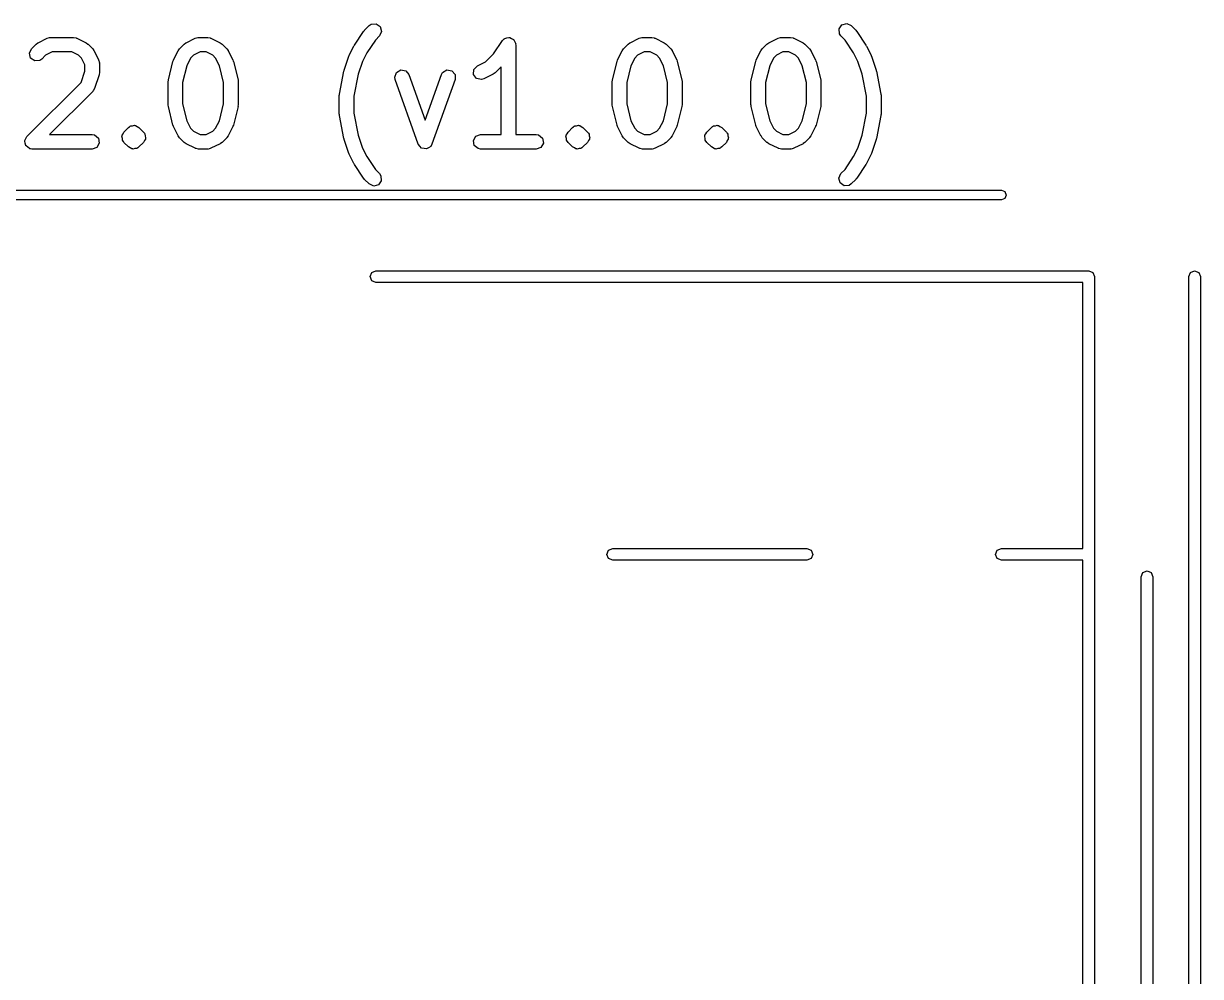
# Model space of a CAD drawing. Extents: x 59.1 to 151.1, y -119.5 to -80.2.
# Drawn here: x 138.93 to 151.05, y -90.04 to -80.23 of the extents above; entities that cross this region are included whole.
import ezdxf

# ---------------------------------------------------------------- set-up
doc = ezdxf.new("R2010")
doc.units = 0
doc.layers.add('BLACK', color=7, linetype='CONTINUOUS')

msp = doc.modelspace()

# ---------------------------------------------------------------- linework, layer by layer
at = {"layer": 'BLACK', "linetype": 'CONTINUOUS'}
for p, q in [((142.339, -80.4584), (142.434, -80.3155)), ((142.434, -80.3155), (142.442, -80.3073)), ((142.442, -80.3073), (142.443, -80.3041)), ((142.443, -80.3041), (142.491, -80.2565)), ((142.491, -80.2565), (142.512, -80.2415)), ((142.512, -80.2415), (142.563, -80.2371)), ((142.563, -80.2371), (142.605, -80.2665)), ((142.619, -80.3161), (142.597, -80.3626)), ((142.605, -80.2665), (142.619, -80.3161)), ((147.329, -80.2901), (147.358, -80.2481)), ((147.333, -80.3412), (147.329, -80.2901)), ((147.358, -80.2481), (147.408, -80.2348)), ((147.408, -80.2348), (147.454, -80.2565)), ((147.454, -80.2565), (147.502, -80.3041)), ((147.502, -80.3041), (147.508, -80.3135)), ((147.508, -80.3135), (147.511, -80.3155)), ((147.511, -80.3155), (147.606, -80.4584)), ((139.015, -80.4946), (139.062, -80.447)), ((139.062, -80.447), (139.081, -80.4341)), ((139.081, -80.4341), (139.082, -80.4329)), ((139.082, -80.4329), (139.177, -80.3853)), ((139.177, -80.3853), (139.202, -80.3779)), ((139.202, -80.3779), (139.207, -80.3789)), ((139.207, -80.3789), (139.211, -80.3774)), ((139.211, -80.3774), (139.449, -80.3774)), ((139.449, -80.3774), (139.474, -80.3819)), ((139.474, -80.3819), (139.478, -80.3848)), ((139.478, -80.3848), (139.482, -80.3853)), ((139.482, -80.3853), (139.578, -80.4329)), ((139.578, -80.4329), (139.596, -80.4463)), ((139.596, -80.4463), (139.597, -80.447)), ((139.597, -80.447), (139.645, -80.4946)), ((140.539, -80.4946), (140.586, -80.447)), ((140.586, -80.447), (140.605, -80.4341)), ((140.605, -80.4341), (140.606, -80.4329)), ((140.606, -80.4329), (140.701, -80.3853)), ((140.701, -80.3853), (140.726, -80.3779)), ((140.726, -80.3779), (140.73, -80.3789)), ((140.73, -80.3789), (140.735, -80.3774)), ((140.735, -80.3774), (140.83, -80.3774)), ((140.83, -80.3774), (140.855, -80.3819)), ((140.855, -80.3819), (140.859, -80.3848)), ((140.859, -80.3848), (140.863, -80.3853)), ((140.863, -80.3853), (140.959, -80.4329)), ((140.959, -80.4329), (140.977, -80.4463)), ((140.977, -80.4463), (140.978, -80.447)), ((140.978, -80.447), (141.026, -80.4946)), ((142.555, -80.4049), (142.466, -80.5377)), ((142.597, -80.3626), (142.555, -80.4049)), ((143.771, -80.5475), (143.863, -80.4108)), ((143.863, -80.4108), (143.881, -80.3919)), ((143.881, -80.3919), (143.885, -80.3907)), ((143.885, -80.3907), (143.887, -80.3874)), ((143.887, -80.3874), (143.909, -80.3836)), ((143.909, -80.3836), (143.93, -80.3775)), ((143.93, -80.3775), (143.934, -80.3793)), ((143.934, -80.3793), (143.938, -80.3785)), ((143.938, -80.3785), (143.957, -80.3894)), ((143.957, -80.3894), (143.977, -80.3981)), ((143.977, -80.3981), (143.979, -80.402)), ((143.979, -80.402), (143.982, -80.4042)), ((143.982, -80.4042), (143.99, -80.4246)), ((143.99, -80.4246), (144, -80.4441)), ((144, -80.4441), (143.999, -80.4483)), ((143.999, -80.4483), (144, -80.4524)), ((144, -80.4524), (144, -81.3774)), ((145.11, -80.4946), (145.158, -80.447)), ((145.158, -80.447), (145.176, -80.4341)), ((145.176, -80.4341), (145.177, -80.4329)), ((145.177, -80.4329), (145.272, -80.3853)), ((145.272, -80.3853), (145.297, -80.3779)), ((145.297, -80.3779), (145.302, -80.3789)), ((145.302, -80.3789), (145.306, -80.3774)), ((145.306, -80.3774), (145.401, -80.3774)), ((145.401, -80.3774), (145.427, -80.3819)), ((145.427, -80.3819), (145.43, -80.3848)), ((145.43, -80.3848), (145.435, -80.3853)), ((145.435, -80.3853), (145.53, -80.4329)), ((145.53, -80.4329), (145.548, -80.4463)), ((145.548, -80.4463), (145.549, -80.447)), ((145.549, -80.447), (145.597, -80.4946)), ((146.539, -80.4946), (146.586, -80.447)), ((146.586, -80.447), (146.605, -80.4341)), ((146.605, -80.4341), (146.606, -80.4329)), ((146.606, -80.4329), (146.701, -80.3853)), ((146.701, -80.3853), (146.726, -80.3779)), ((146.726, -80.3779), (146.73, -80.3789)), ((146.73, -80.3789), (146.735, -80.3774)), ((146.735, -80.3774), (146.83, -80.3774)), ((146.83, -80.3774), (146.855, -80.3819)), ((146.855, -80.3819), (146.859, -80.3848)), ((146.859, -80.3848), (146.863, -80.3853)), ((146.863, -80.3853), (146.959, -80.4329)), ((146.959, -80.4329), (146.977, -80.4463)), ((146.977, -80.4463), (146.978, -80.447)), ((146.978, -80.447), (147.026, -80.4946)), ((147.348, -80.3626), (147.333, -80.3412)), ((147.391, -80.4049), (147.348, -80.3626)), ((147.479, -80.5377), (147.391, -80.4049)), ((138.993, -80.5411), (139.015, -80.4946)), ((139.006, -80.5906), (138.993, -80.5411)), ((139.16, -80.5616), (139.121, -80.6007)), ((139.228, -80.5274), (139.16, -80.5616)), ((139.431, -80.5274), (139.228, -80.5274)), ((139.5, -80.5616), (139.431, -80.5274)), ((139.53, -80.592), (139.5, -80.5616)), ((139.645, -80.4946), (139.658, -80.513)), ((139.658, -80.513), (139.659, -80.5141)), ((139.659, -80.5141), (139.706, -80.6093)), ((140.477, -80.6093), (140.525, -80.5141)), ((140.525, -80.5141), (140.538, -80.4961)), ((140.538, -80.4961), (140.539, -80.4946)), ((140.684, -80.5616), (140.653, -80.592)), ((140.752, -80.5274), (140.684, -80.5616)), ((140.812, -80.5274), (140.752, -80.5274)), ((140.881, -80.5616), (140.812, -80.5274)), ((140.911, -80.592), (140.881, -80.5616)), ((141.026, -80.4946), (141.039, -80.513)), ((141.039, -80.513), (141.04, -80.5141)), ((141.04, -80.5141), (141.087, -80.6093)), ((142.235, -80.7144), (142.282, -80.5715)), ((142.282, -80.5715), (142.286, -80.5646)), ((142.286, -80.5617), (142.334, -80.4665)), ((142.286, -80.5646), (142.286, -80.5617)), ((142.334, -80.4665), (142.338, -80.461)), ((142.338, -80.461), (142.339, -80.4584)), ((142.466, -80.5377), (142.423, -80.624)), ((143.69, -80.6288), (143.771, -80.5475)), ((145.048, -80.6093), (145.096, -80.5141)), ((145.096, -80.5141), (145.109, -80.4961)), ((145.109, -80.4961), (145.11, -80.4946)), ((145.255, -80.5616), (145.225, -80.592)), ((145.324, -80.5274), (145.255, -80.5616)), ((145.383, -80.5274), (145.324, -80.5274)), ((145.452, -80.5616), (145.383, -80.5274)), ((145.482, -80.592), (145.452, -80.5616)), ((145.597, -80.4946), (145.61, -80.513)), ((145.61, -80.513), (145.611, -80.5141)), ((145.611, -80.5141), (145.659, -80.6093)), ((146.477, -80.6093), (146.525, -80.5141)), ((146.525, -80.5141), (146.538, -80.4961)), ((146.538, -80.4961), (146.539, -80.4946)), ((146.684, -80.5616), (146.653, -80.592)), ((146.752, -80.5274), (146.684, -80.5616)), ((146.812, -80.5274), (146.752, -80.5274)), ((146.881, -80.5616), (146.812, -80.5274)), ((146.911, -80.592), (146.881, -80.5616)), ((147.026, -80.4946), (147.039, -80.513)), ((147.039, -80.513), (147.04, -80.5141)), ((147.04, -80.5141), (147.087, -80.6093)), ((147.522, -80.624), (147.479, -80.5377)), ((147.606, -80.4584), (147.609, -80.4646)), ((147.609, -80.4646), (147.611, -80.4665)), ((147.611, -80.4665), (147.659, -80.5617)), ((147.659, -80.5617), (147.661, -80.5692)), ((147.661, -80.5692), (147.663, -80.5715)), ((147.663, -80.5715), (147.71, -80.7144)), ((139.048, -80.6201), (139.006, -80.5906)), ((139.1, -80.6156), (139.048, -80.6201)), ((139.121, -80.6007), (139.1, -80.6156)), ((139.564, -80.6606), (139.53, -80.592)), ((139.564, -80.7259), (139.564, -80.6606)), ((139.706, -80.6093), (139.714, -80.6343)), ((139.714, -80.6343), (139.713, -80.6386)), ((139.713, -80.6386), (139.714, -80.6429)), ((139.714, -80.6429), (139.714, -80.7381)), ((140.424, -80.8151), (140.471, -80.6247)), ((140.471, -80.6247), (140.477, -80.6128)), ((140.477, -80.6128), (140.477, -80.6093)), ((140.615, -80.669), (140.571, -80.8426)), ((140.653, -80.592), (140.615, -80.669)), ((140.949, -80.669), (140.911, -80.592)), ((140.993, -80.8426), (140.949, -80.669)), ((141.087, -80.6093), (141.091, -80.6217)), ((141.091, -80.6217), (141.093, -80.6247)), ((141.093, -80.6247), (141.141, -80.8151)), ((142.423, -80.624), (142.379, -80.7574)), ((143.57, -80.7083), (143.606, -80.671)), ((143.606, -80.671), (143.69, -80.6288)), ((143.85, -80.6811), (143.788, -80.7435)), ((143.85, -81.3774), (143.85, -80.6811)), ((144.995, -80.8151), (145.043, -80.6247)), ((145.043, -80.6247), (145.048, -80.6128)), ((145.048, -80.6128), (145.048, -80.6093)), ((145.186, -80.669), (145.143, -80.8426)), ((145.225, -80.592), (145.186, -80.669)), ((145.521, -80.669), (145.482, -80.592)), ((145.564, -80.8426), (145.521, -80.669)), ((145.659, -80.6093), (145.662, -80.6217)), ((145.662, -80.6217), (145.664, -80.6247)), ((145.664, -80.6247), (145.712, -80.8151)), ((146.424, -80.8151), (146.471, -80.6247)), ((146.471, -80.6247), (146.477, -80.6128)), ((146.477, -80.6128), (146.477, -80.6093)), ((146.615, -80.669), (146.571, -80.8426)), ((146.653, -80.592), (146.615, -80.669)), ((146.949, -80.669), (146.911, -80.592)), ((146.993, -80.8426), (146.949, -80.669)), ((147.087, -80.6093), (147.091, -80.6217)), ((147.091, -80.6217), (147.093, -80.6247)), ((147.093, -80.6247), (147.141, -80.8151)), ((147.567, -80.7574), (147.522, -80.624)), ((139.526, -80.8404), (139.564, -80.7259)), ((139.71, -80.7618), (139.663, -80.9047)), ((139.714, -80.7381), (139.71, -80.7602)), ((139.71, -80.7602), (139.71, -80.7618)), ((140.421, -80.8333), (140.424, -80.8186)), ((140.424, -80.8186), (140.424, -80.8151)), ((141.141, -80.8151), (141.142, -80.8301)), ((142.185, -80.9615), (142.232, -80.7234)), ((142.232, -80.7234), (142.235, -80.7171)), ((142.235, -80.7171), (142.235, -80.7144)), ((142.379, -80.7574), (142.333, -80.9836)), ((142.755, -80.7853), (142.773, -80.7372)), ((142.759, -80.8109), (142.755, -80.7853)), ((142.997, -81.4776), (142.759, -80.8109)), ((142.773, -80.7372), (142.817, -80.7118)), ((142.817, -80.7118), (142.868, -80.721)), ((142.868, -80.721), (142.9, -80.7605)), ((142.9, -80.7605), (143.068, -81.2294)), ((143.068, -81.2294), (143.235, -80.7605)), ((143.377, -80.8109), (143.138, -81.4776)), ((143.235, -80.7605), (143.248, -80.7379)), ((143.248, -80.7379), (143.292, -80.7119)), ((143.292, -80.7119), (143.343, -80.7205)), ((143.343, -80.7205), (143.376, -80.7596)), ((143.376, -80.7596), (143.377, -80.8109)), ((143.567, -80.7595), (143.57, -80.7083)), ((143.598, -80.8007), (143.567, -80.7595)), ((143.648, -80.8126), (143.598, -80.8007)), ((143.673, -80.8052), (143.648, -80.8126)), ((143.768, -80.7576), (143.673, -80.8052)), ((143.769, -80.7564), (143.768, -80.7576)), ((143.788, -80.7435), (143.769, -80.7564)), ((144.993, -80.8333), (144.995, -80.8186)), ((144.995, -80.8186), (144.995, -80.8151)), ((145.712, -80.8151), (145.713, -80.8301)), ((146.421, -80.8333), (146.424, -80.8186)), ((146.424, -80.8186), (146.424, -80.8151)), ((147.141, -80.8151), (147.142, -80.8301)), ((147.612, -80.9836), (147.567, -80.7574)), ((147.71, -80.7144), (147.711, -80.7211)), ((147.711, -80.7211), (147.713, -80.7234)), ((147.713, -80.7234), (147.76, -80.9615)), ((138.967, -81.3993), (139.526, -80.8404)), ((139.645, -80.934), (139.201, -81.3774)), ((139.647, -80.9299), (139.645, -80.934)), ((139.65, -80.9276), (139.647, -80.9299)), ((139.663, -80.9047), (139.65, -80.9276)), ((140.421, -81.0714), (140.421, -80.8333)), ((140.571, -80.8426), (140.571, -81.0622)), ((140.993, -81.0622), (140.993, -80.8426)), ((141.142, -80.8301), (141.143, -80.8333)), ((141.143, -80.8333), (141.143, -81.0714)), ((144.993, -81.0714), (144.993, -80.8333)), ((145.143, -80.8426), (145.143, -81.0622)), ((145.564, -81.0622), (145.564, -80.8426)), ((145.713, -80.8301), (145.714, -80.8333)), ((145.714, -80.8333), (145.714, -81.0714)), ((146.421, -81.0714), (146.421, -80.8333)), ((146.571, -80.8426), (146.571, -81.0622)), ((146.993, -81.0622), (146.993, -80.8426)), ((147.142, -80.8301), (147.143, -80.8333)), ((147.143, -80.8333), (147.143, -81.0714)), ((140.571, -81.0622), (140.615, -81.2357)), ((140.949, -81.2357), (140.993, -81.0622)), ((142.183, -80.9762), (142.185, -80.9649)), ((142.183, -81.1667), (142.183, -80.9762)), ((142.185, -80.9649), (142.185, -80.9615)), ((142.333, -80.9836), (142.333, -81.1592)), ((145.143, -81.0622), (145.186, -81.2357)), ((145.521, -81.2357), (145.564, -81.0622)), ((146.571, -81.0622), (146.615, -81.2357)), ((146.949, -81.2357), (146.993, -81.0622)), ((147.612, -81.1592), (147.612, -80.9836)), ((147.76, -80.9615), (147.761, -80.9729)), ((147.761, -80.9729), (147.762, -80.9762)), ((147.762, -80.9762), (147.762, -81.1667)), ((140.423, -81.0747), (140.421, -81.0714)), ((140.424, -81.0896), (140.423, -81.0747)), ((140.471, -81.2801), (140.424, -81.0896)), ((141.141, -81.0896), (141.093, -81.2801)), ((141.143, -81.0714), (141.14, -81.0862)), ((141.14, -81.0862), (141.141, -81.0896)), ((142.185, -81.1699), (142.183, -81.1667)), ((142.185, -81.1814), (142.185, -81.1699)), ((142.232, -81.4195), (142.185, -81.1814)), ((142.333, -81.1592), (142.379, -81.3855)), ((144.994, -81.0747), (144.993, -81.0714)), ((144.995, -81.0896), (144.994, -81.0747)), ((145.043, -81.2801), (144.995, -81.0896)), ((145.712, -81.0896), (145.664, -81.2801)), ((145.714, -81.0714), (145.712, -81.0862)), ((145.712, -81.0862), (145.712, -81.0896)), ((146.423, -81.0747), (146.421, -81.0714)), ((146.424, -81.0896), (146.423, -81.0747)), ((146.471, -81.2801), (146.424, -81.0896)), ((147.141, -81.0896), (147.093, -81.2801)), ((147.143, -81.0714), (147.14, -81.0862)), ((147.14, -81.0862), (147.141, -81.0896)), ((147.567, -81.3855), (147.612, -81.1592)), ((147.76, -81.1814), (147.713, -81.4195)), ((147.762, -81.1667), (147.76, -81.1779)), ((147.76, -81.1779), (147.76, -81.1814)), ((139.967, -81.3517), (140.015, -81.3041)), ((140.015, -81.3041), (140.023, -81.2984)), ((140.023, -81.2984), (140.025, -81.2957)), ((140.025, -81.2957), (140.028, -81.2948)), ((140.028, -81.2947), (140.03, -81.2922)), ((140.028, -81.2948), (140.028, -81.2947)), ((140.03, -81.2922), (140.032, -81.2918)), ((140.032, -81.2918), (140.036, -81.2892)), ((140.036, -81.2892), (140.056, -81.2875)), ((140.056, -81.2875), (140.074, -81.2824)), ((140.074, -81.2824), (140.078, -81.2839)), ((140.078, -81.2839), (140.081, -81.2833)), ((140.081, -81.2833), (140.084, -81.285)), ((140.084, -81.285), (140.087, -81.2847)), ((140.087, -81.2847), (140.103, -81.2959)), ((140.103, -81.2959), (140.121, -81.3041)), ((140.121, -81.3041), (140.169, -81.3517)), ((140.473, -81.283), (140.471, -81.2801)), ((140.477, -81.2954), (140.473, -81.283)), ((140.525, -81.3907), (140.477, -81.2954)), ((140.615, -81.2357), (140.653, -81.3127)), ((140.911, -81.3127), (140.949, -81.2357)), ((141.087, -81.2954), (141.04, -81.3907)), ((141.088, -81.2919), (141.087, -81.2954)), ((141.093, -81.2801), (141.088, -81.2919)), ((144.539, -81.3517), (144.586, -81.3041)), ((144.586, -81.3041), (144.594, -81.2984)), ((144.594, -81.2984), (144.596, -81.2957)), ((144.596, -81.2957), (144.599, -81.2948)), ((144.599, -81.2948), (144.6, -81.2947)), ((144.6, -81.2947), (144.602, -81.2922)), ((144.602, -81.2922), (144.604, -81.2918)), ((144.604, -81.2918), (144.608, -81.2892)), ((144.608, -81.2892), (144.627, -81.2875)), ((144.627, -81.2875), (144.646, -81.2824)), ((144.646, -81.2824), (144.649, -81.2839)), ((144.649, -81.2839), (144.652, -81.2833)), ((144.652, -81.2833), (144.655, -81.285)), ((144.655, -81.285), (144.659, -81.2847)), ((144.659, -81.2847), (144.675, -81.2959)), ((144.675, -81.2959), (144.692, -81.3041)), ((144.692, -81.3041), (144.74, -81.3517)), ((145.045, -81.283), (145.043, -81.2801)), ((145.048, -81.2954), (145.045, -81.283)), ((145.096, -81.3907), (145.048, -81.2954)), ((145.186, -81.2357), (145.225, -81.3127)), ((145.482, -81.3127), (145.521, -81.2357)), ((145.659, -81.2954), (145.611, -81.3907)), ((145.664, -81.2801), (145.659, -81.2919)), ((145.659, -81.2919), (145.659, -81.2954)), ((145.967, -81.3517), (146.015, -81.3041)), ((146.015, -81.3041), (146.023, -81.2984)), ((146.023, -81.2984), (146.025, -81.2957)), ((146.025, -81.2957), (146.028, -81.2948)), ((146.028, -81.2947), (146.03, -81.2922)), ((146.028, -81.2948), (146.028, -81.2947)), ((146.03, -81.2922), (146.032, -81.2918)), ((146.032, -81.2918), (146.036, -81.2892)), ((146.036, -81.2892), (146.056, -81.2875)), ((146.056, -81.2875), (146.074, -81.2824)), ((146.074, -81.2824), (146.078, -81.2839)), ((146.078, -81.2839), (146.081, -81.2833)), ((146.081, -81.2833), (146.084, -81.285)), ((146.084, -81.285), (146.087, -81.2847)), ((146.087, -81.2847), (146.103, -81.2959)), ((146.103, -81.2959), (146.121, -81.3041)), ((146.121, -81.3041), (146.169, -81.3517)), ((146.473, -81.283), (146.471, -81.2801)), ((146.477, -81.2954), (146.473, -81.283)), ((146.525, -81.3907), (146.477, -81.2954)), ((146.615, -81.2357), (146.653, -81.3127)), ((146.911, -81.3127), (146.949, -81.2357)), ((147.087, -81.2954), (147.04, -81.3907)), ((147.088, -81.2919), (147.087, -81.2954)), ((147.093, -81.2801), (147.088, -81.2919)), ((138.946, -81.4394), (138.958, -81.4198)), ((138.958, -81.4198), (138.967, -81.3993)), ((139.201, -81.3774), (139.639, -81.3774)), ((139.639, -81.3774), (139.665, -81.3819)), ((139.665, -81.3819), (139.704, -81.4149)), ((139.704, -81.4149), (139.713, -81.4654)), ((139.946, -81.3982), (139.948, -81.3921)), ((139.951, -81.417), (139.946, -81.3982)), ((139.948, -81.3854), (139.959, -81.3694)), ((139.948, -81.3921), (139.948, -81.3854)), ((139.952, -81.4365), (139.951, -81.417)), ((139.959, -81.3694), (139.967, -81.3517)), ((140.169, -81.3517), (140.174, -81.3598)), ((140.174, -81.3598), (140.177, -81.3617)), ((140.177, -81.3617), (140.178, -81.365)), ((140.188, -81.4242), (140.177, -81.4401)), ((140.178, -81.365), (140.183, -81.3731)), ((140.183, -81.3731), (140.185, -81.3925)), ((140.185, -81.3925), (140.19, -81.4113)), ((140.19, -81.4113), (140.187, -81.4174)), ((140.187, -81.4174), (140.188, -81.4242)), ((140.526, -81.3918), (140.525, -81.3907)), ((140.539, -81.4102), (140.526, -81.3918)), ((140.586, -81.4578), (140.539, -81.4102)), ((140.653, -81.3127), (140.684, -81.3431)), ((140.684, -81.3431), (140.752, -81.3774)), ((140.752, -81.3774), (140.812, -81.3774)), ((140.812, -81.3774), (140.881, -81.3431)), ((140.881, -81.3431), (140.911, -81.3127)), ((141.026, -81.4102), (140.978, -81.4578)), ((141.04, -81.3907), (141.026, -81.4087)), ((141.026, -81.4087), (141.026, -81.4102)), ((142.234, -81.4218), (142.232, -81.4195)), ((142.235, -81.4285), (142.234, -81.4218)), ((142.379, -81.3855), (142.423, -81.5188)), ((143.565, -81.4394), (143.591, -81.3949)), ((143.591, -81.3949), (143.639, -81.3774)), ((143.639, -81.3774), (143.85, -81.3774)), ((144, -81.3774), (144.211, -81.3774)), ((144.211, -81.3774), (144.236, -81.3819)), ((144.236, -81.3819), (144.276, -81.4149)), ((144.276, -81.4149), (144.285, -81.4654)), ((144.517, -81.3982), (144.52, -81.3921)), ((144.522, -81.417), (144.517, -81.3982)), ((144.519, -81.3854), (144.53, -81.3694)), ((144.52, -81.3921), (144.519, -81.3854)), ((144.524, -81.4365), (144.522, -81.417)), ((144.53, -81.3694), (144.539, -81.3517)), ((144.74, -81.3517), (144.746, -81.3598)), ((144.746, -81.3598), (144.748, -81.3617)), ((144.748, -81.3617), (144.749, -81.365)), ((144.759, -81.4242), (144.748, -81.4401)), ((144.749, -81.365), (144.755, -81.3731)), ((144.755, -81.3731), (144.757, -81.3925)), ((144.757, -81.3925), (144.762, -81.4113)), ((144.762, -81.4113), (144.759, -81.4174)), ((144.759, -81.4174), (144.759, -81.4242)), ((145.097, -81.3918), (145.096, -81.3907)), ((145.11, -81.4102), (145.097, -81.3918)), ((145.158, -81.4578), (145.11, -81.4102)), ((145.225, -81.3127), (145.255, -81.3431)), ((145.255, -81.3431), (145.324, -81.3774)), ((145.324, -81.3774), (145.383, -81.3774)), ((145.383, -81.3774), (145.452, -81.3431)), ((145.452, -81.3431), (145.482, -81.3127)), ((145.597, -81.4102), (145.549, -81.4578)), ((145.598, -81.4087), (145.597, -81.4102)), ((145.611, -81.3907), (145.598, -81.4087)), ((145.946, -81.3982), (145.948, -81.3921)), ((145.951, -81.417), (145.946, -81.3982)), ((145.948, -81.3854), (145.959, -81.3694)), ((145.948, -81.3921), (145.948, -81.3854)), ((145.952, -81.4365), (145.951, -81.417)), ((145.959, -81.3694), (145.967, -81.3517)), ((146.169, -81.3517), (146.174, -81.3598)), ((146.174, -81.3598), (146.177, -81.3617)), ((146.177, -81.3617), (146.178, -81.365)), ((146.188, -81.4242), (146.177, -81.4401)), ((146.178, -81.365), (146.183, -81.3731)), ((146.183, -81.3731), (146.185, -81.3925)), ((146.185, -81.3925), (146.19, -81.4113)), ((146.19, -81.4113), (146.187, -81.4174)), ((146.187, -81.4174), (146.188, -81.4242)), ((146.526, -81.3918), (146.525, -81.3907)), ((146.539, -81.4102), (146.526, -81.3918)), ((146.586, -81.4578), (146.539, -81.4102)), ((146.653, -81.3127), (146.684, -81.3431)), ((146.684, -81.3431), (146.752, -81.3774)), ((146.752, -81.3774), (146.812, -81.3774)), ((146.812, -81.3774), (146.881, -81.3431)), ((146.881, -81.3431), (146.911, -81.3127)), ((147.026, -81.4102), (146.978, -81.4578)), ((147.04, -81.3907), (147.026, -81.4087)), ((147.026, -81.4087), (147.026, -81.4102)), ((147.522, -81.5188), (147.567, -81.3855)), ((147.713, -81.4195), (147.71, -81.4258)), ((147.71, -81.4258), (147.71, -81.4285)), ((138.947, -81.4427), (138.946, -81.4394)), ((138.946, -81.4458), (138.947, -81.4427)), ((138.951, -81.4676), (138.946, -81.4458)), ((138.955, -81.4899), (138.951, -81.4676)), ((138.958, -81.4921), (138.955, -81.4899)), ((138.959, -81.4954), (138.958, -81.4921)), ((138.977, -81.5083), (138.959, -81.4954)), ((138.995, -81.5229), (138.977, -81.5083)), ((138.999, -81.5237), (138.995, -81.5229)), ((139.001, -81.5248), (138.999, -81.5237)), ((139.004, -81.5245), (139.001, -81.5248)), ((139.02, -81.5274), (139.004, -81.5245)), ((139.639, -81.5274), (139.02, -81.5274)), ((139.687, -81.5098), (139.639, -81.5274)), ((139.713, -81.4654), (139.687, -81.5098)), ((139.958, -81.4446), (139.952, -81.4365)), ((139.959, -81.4478), (139.958, -81.4446)), ((139.962, -81.4497), (139.959, -81.4478)), ((139.967, -81.4578), (139.962, -81.4497)), ((140.015, -81.5054), (139.967, -81.4578)), ((140.032, -81.5136), (140.015, -81.5054)), ((140.048, -81.5248), (140.032, -81.5136)), ((140.052, -81.5245), (140.048, -81.5248)), ((140.055, -81.5262), (140.052, -81.5245)), ((140.058, -81.5256), (140.055, -81.5262)), ((140.061, -81.5271), (140.058, -81.5256)), ((140.08, -81.5221), (140.061, -81.5271)), ((140.1, -81.5204), (140.08, -81.5221)), ((140.103, -81.5177), (140.1, -81.5204)), ((140.105, -81.5173), (140.103, -81.5177)), ((140.107, -81.5148), (140.105, -81.5173)), ((140.108, -81.5147), (140.107, -81.5148)), ((140.111, -81.5138), (140.108, -81.5147)), ((140.113, -81.5111), (140.111, -81.5138)), ((140.121, -81.5054), (140.113, -81.5111)), ((140.169, -81.4578), (140.121, -81.5054)), ((140.177, -81.4401), (140.169, -81.4578)), ((140.588, -81.4585), (140.586, -81.4578)), ((140.606, -81.4718), (140.588, -81.4585)), ((140.701, -81.5195), (140.606, -81.4718)), ((140.705, -81.52), (140.701, -81.5195)), ((140.709, -81.5229), (140.705, -81.52)), ((140.735, -81.5274), (140.709, -81.5229)), ((140.83, -81.5274), (140.735, -81.5274)), ((140.834, -81.5258), (140.83, -81.5274)), ((140.838, -81.5269), (140.834, -81.5258)), ((140.863, -81.5195), (140.838, -81.5269)), ((140.959, -81.4718), (140.863, -81.5195)), ((140.96, -81.4707), (140.959, -81.4718)), ((140.978, -81.4578), (140.96, -81.4707)), ((142.282, -81.5713), (142.235, -81.4285)), ((142.423, -81.5188), (142.466, -81.6051)), ((142.998, -81.478), (142.997, -81.4776)), ((142.998, -81.4785), (142.998, -81.478)), ((143.014, -81.4977), (142.998, -81.4785)), ((143.03, -81.5171), (143.014, -81.4977)), ((143.03, -81.5172), (143.03, -81.5171)), ((143.031, -81.5176), (143.03, -81.5172)), ((143.056, -81.5218), (143.031, -81.5176)), ((143.08, -81.5263), (143.056, -81.5218)), ((143.081, -81.5261), (143.08, -81.5263)), ((143.103, -81.5134), (143.081, -81.5262)), ((143.081, -81.5262), (143.081, -81.5261)), ((143.125, -81.5009), (143.103, -81.5134)), ((143.126, -81.5002), (143.125, -81.5005)), ((143.125, -81.5005), (143.125, -81.5009)), ((143.138, -81.4776), (143.126, -81.5002)), ((143.574, -81.4899), (143.565, -81.4394)), ((143.614, -81.5229), (143.574, -81.4899)), ((143.639, -81.5274), (143.614, -81.5229)), ((144.211, -81.5274), (143.639, -81.5274)), ((144.259, -81.5098), (144.211, -81.5274)), ((144.285, -81.4654), (144.259, -81.5098)), ((144.529, -81.4446), (144.524, -81.4365)), ((144.53, -81.4478), (144.529, -81.4446)), ((144.533, -81.4497), (144.53, -81.4478)), ((144.539, -81.4578), (144.533, -81.4497)), ((144.586, -81.5054), (144.539, -81.4578)), ((144.604, -81.5136), (144.586, -81.5054)), ((144.62, -81.5248), (144.604, -81.5136)), ((144.623, -81.5245), (144.62, -81.5248)), ((144.626, -81.5262), (144.623, -81.5245)), ((144.63, -81.5256), (144.626, -81.5262)), ((144.633, -81.5271), (144.63, -81.5256)), ((144.652, -81.5221), (144.633, -81.5271)), ((144.671, -81.5204), (144.652, -81.5221)), ((144.675, -81.5177), (144.671, -81.5204)), ((144.677, -81.5173), (144.675, -81.5177)), ((144.679, -81.5148), (144.677, -81.5173)), ((144.682, -81.5138), (144.679, -81.5147)), ((144.679, -81.5147), (144.679, -81.5148)), ((144.684, -81.5111), (144.682, -81.5138)), ((144.692, -81.5054), (144.684, -81.5111)), ((144.74, -81.4578), (144.692, -81.5054)), ((144.748, -81.4401), (144.74, -81.4578)), ((145.159, -81.4585), (145.158, -81.4578)), ((145.177, -81.4718), (145.159, -81.4585)), ((145.272, -81.5195), (145.177, -81.4718)), ((145.277, -81.52), (145.272, -81.5195)), ((145.28, -81.5229), (145.277, -81.52)), ((145.306, -81.5274), (145.28, -81.5229)), ((145.401, -81.5274), (145.306, -81.5274)), ((145.405, -81.5258), (145.401, -81.5274)), ((145.41, -81.5269), (145.405, -81.5258)), ((145.435, -81.5195), (145.41, -81.5269)), ((145.53, -81.4718), (145.435, -81.5195)), ((145.531, -81.4707), (145.53, -81.4718)), ((145.549, -81.4578), (145.531, -81.4707)), ((145.958, -81.4446), (145.952, -81.4365)), ((145.959, -81.4478), (145.958, -81.4446)), ((145.962, -81.4497), (145.959, -81.4478)), ((145.967, -81.4578), (145.962, -81.4497)), ((146.015, -81.5054), (145.967, -81.4578)), ((146.032, -81.5136), (146.015, -81.5054)), ((146.048, -81.5248), (146.032, -81.5136)), ((146.052, -81.5245), (146.048, -81.5248)), ((146.055, -81.5262), (146.052, -81.5245)), ((146.058, -81.5256), (146.055, -81.5262)), ((146.061, -81.5271), (146.058, -81.5256)), ((146.08, -81.5221), (146.061, -81.5271)), ((146.1, -81.5204), (146.08, -81.5221)), ((146.103, -81.5177), (146.1, -81.5204)), ((146.105, -81.5173), (146.103, -81.5177)), ((146.107, -81.5148), (146.105, -81.5173)), ((146.108, -81.5147), (146.107, -81.5148)), ((146.111, -81.5138), (146.108, -81.5147)), ((146.113, -81.5111), (146.111, -81.5138)), ((146.121, -81.5054), (146.113, -81.5111)), ((146.169, -81.4578), (146.121, -81.5054)), ((146.177, -81.4401), (146.169, -81.4578)), ((146.588, -81.4585), (146.586, -81.4578)), ((146.606, -81.4718), (146.588, -81.4585)), ((146.701, -81.5195), (146.606, -81.4718)), ((146.705, -81.52), (146.701, -81.5195)), ((146.709, -81.5229), (146.705, -81.52)), ((146.735, -81.5274), (146.709, -81.5229)), ((146.83, -81.5274), (146.735, -81.5274)), ((146.834, -81.5258), (146.83, -81.5274)), ((146.838, -81.5269), (146.834, -81.5258)), ((146.863, -81.5195), (146.838, -81.5269)), ((146.959, -81.4718), (146.863, -81.5195)), ((146.96, -81.4707), (146.959, -81.4718)), ((146.978, -81.4578), (146.96, -81.4707)), ((147.479, -81.6051), (147.522, -81.5188)), ((147.71, -81.4285), (147.663, -81.5713)), ((142.284, -81.5736), (142.282, -81.5713)), ((142.286, -81.5812), (142.284, -81.5736)), ((142.334, -81.6764), (142.286, -81.5812)), ((142.466, -81.6051), (142.555, -81.7379)), ((147.391, -81.7379), (147.479, -81.6051)), ((147.659, -81.5812), (147.611, -81.6764)), ((147.663, -81.5713), (147.659, -81.5782)), ((147.659, -81.5782), (147.659, -81.5812)), ((142.336, -81.6782), (142.334, -81.6764)), ((142.339, -81.6845), (142.336, -81.6782)), ((142.434, -81.8273), (142.339, -81.6845)), ((142.555, -81.7379), (142.597, -81.7803)), ((142.597, -81.7803), (142.612, -81.8016)), ((147.326, -81.8268), (147.348, -81.7803)), ((147.348, -81.7803), (147.391, -81.7379)), ((147.606, -81.6845), (147.511, -81.8273)), ((147.607, -81.6818), (147.606, -81.6845)), ((147.611, -81.6764), (147.607, -81.6818)), ((142.437, -81.8294), (142.434, -81.8273)), ((142.443, -81.8387), (142.437, -81.8294)), ((142.491, -81.8864), (142.443, -81.8387)), ((142.538, -81.908), (142.491, -81.8864)), ((142.587, -81.8948), (142.538, -81.908)), ((142.616, -81.8527), (142.587, -81.8948)), ((142.612, -81.8016), (142.616, -81.8527)), ((147.34, -81.8764), (147.326, -81.8268)), ((147.382, -81.9058), (147.34, -81.8764)), ((147.433, -81.9013), (147.382, -81.9058)), ((147.454, -81.8864), (147.433, -81.9013)), ((147.502, -81.8387), (147.454, -81.8864)), ((147.503, -81.8356), (147.502, -81.8387)), ((147.511, -81.8273), (147.503, -81.8356)), ((60, -81.95), (149, -81.95)), ((149, -81.95), (149.035, -81.9646)), ((149.035, -81.9646), (149.05, -82)), ((149.05, -82), (149.035, -82.0354)), ((149, -82.05), (60, -82.05)), ((149.035, -82.0354), (149, -82.05)), ((142.5, -82.84), (142.518, -82.7976)), ((142.518, -82.8824), (142.5, -82.84)), ((142.518, -82.7976), (142.56, -82.78)), ((142.56, -82.78), (149.9, -82.78)), ((149.9, -82.78), (149.942, -82.7976)), ((149.942, -82.7976), (149.96, -82.84)), ((149.96, -82.84), (149.96, -97.96)), ((150.93, -82.84), (150.948, -82.7976)), ((150.93, -97.96), (150.93, -82.84)), ((150.948, -82.7976), (150.99, -82.78)), ((150.99, -82.78), (151.032, -82.7976)), ((151.032, -82.7976), (151.05, -82.84)), ((151.05, -82.84), (151.05, -97.96)), ((142.56, -82.9), (142.518, -82.8824)), ((149.84, -82.9), (142.56, -82.9)), ((149.84, -85.64), (149.84, -82.9)), ((144.939, -85.7), (144.956, -85.6576)), ((144.956, -85.6576), (144.999, -85.64)), ((144.999, -85.64), (146.999, -85.64)), ((146.999, -85.64), (147.041, -85.6576)), ((147.041, -85.6576), (147.059, -85.7)), ((148.94, -85.7), (148.958, -85.6576)), ((148.958, -85.6576), (149, -85.64)), ((149, -85.64), (149.84, -85.64)), ((144.956, -85.7424), (144.939, -85.7)), ((144.999, -85.76), (144.956, -85.7424)), ((146.999, -85.76), (144.999, -85.76)), ((147.041, -85.7424), (146.999, -85.76)), ((147.059, -85.7), (147.041, -85.7424)), ((148.958, -85.7424), (148.94, -85.7)), ((149, -85.76), (148.958, -85.7424)), ((149.84, -85.76), (149, -85.76)), ((149.84, -95.04), (149.84, -85.76)), ((150.44, -85.93), (150.458, -85.8876)), ((150.458, -85.8876), (150.5, -85.87)), ((150.5, -85.87), (150.542, -85.8876)), ((150.542, -85.8876), (150.56, -85.93)), ((150.44, -94.87), (150.44, -85.93)), ((150.56, -85.93), (150.56, -94.87))]:
    msp.add_line(p, q, dxfattribs=at)

doc.saveas('drawing.dxf')
